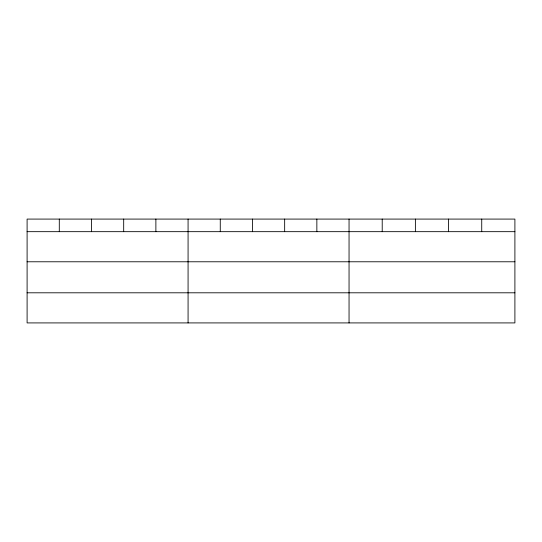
<?xml version="1.0" encoding="UTF-8"?>
<svg xmlns="http://www.w3.org/2000/svg" width="542" height="542" viewBox="0 0 542 542"><rect width="100%" height="100%" fill="white"/><g stroke="black" fill="none" stroke-linecap="round" stroke-linejoin="round"><path stroke-width="0.81" d="M514.9 261.779L514.9 219.083L27.1 219.083L27.1 322.917L514.9 322.917L514.9 261.779L27.1 261.779M27.1 231.671L514.9 231.671M27.1 292.802L514.9 292.802M481.73 219.083L481.73 231.671M448.559 219.083L448.559 231.671M415.389 219.083L415.389 231.671M382.218 219.083L382.218 231.671M349.048 219.083L349.048 322.917M316.853 219.083L316.853 231.671M284.658 219.083L284.658 231.671M252.464 219.083L252.464 231.671M220.269 219.083L220.269 231.671M188.074 219.083L188.074 322.917M155.879 219.083L155.879 231.671M123.684 219.083L123.684 231.671M91.49 219.083L91.49 231.671M59.295 219.083L59.295 231.671"/></g></svg>
